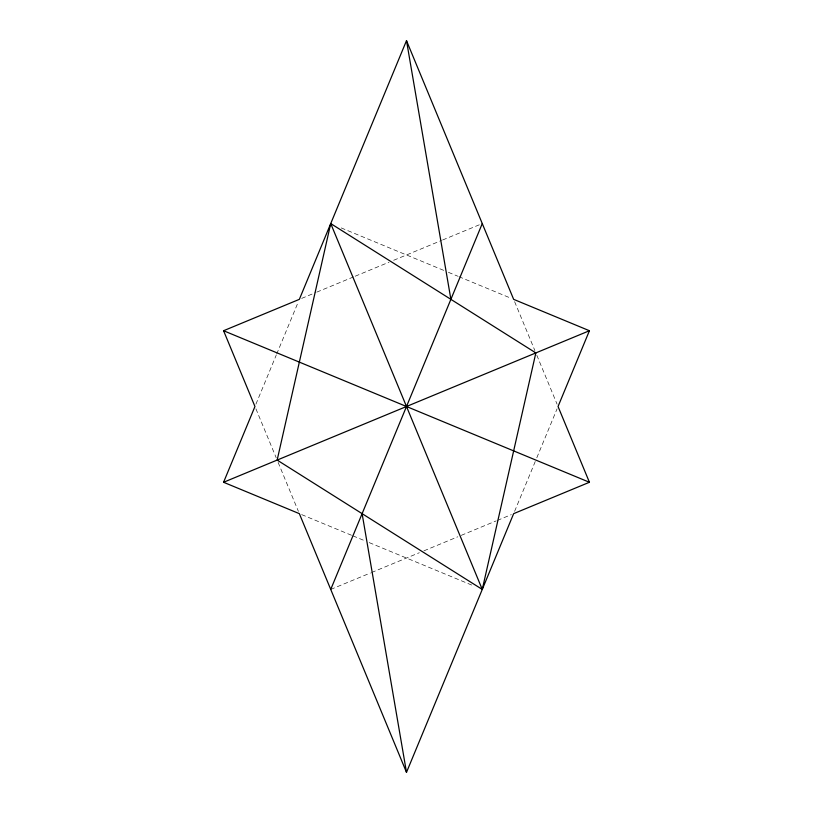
<?xml version="1.0" encoding="UTF-8"?>
<svg xmlns="http://www.w3.org/2000/svg" width="813" height="813" viewBox="0 0 813 813"><rect width="100%" height="100%" fill="white"/><g stroke="black" fill="none" stroke-linecap="round" stroke-linejoin="round"><path stroke-width="0.61" stroke-dasharray="4.07 3.05" d="M255.922 404.173L276.186 355.251M276.674 354.092L298.381 301.674M514.619 511.326L535.848 460.077M536.814 457.749L557.078 408.827M301.674 298.381L315.647 292.589M316.816 292.111L354.092 276.674M355.251 276.186L389.031 262.193M393.685 260.272L441.469 240.475M442.638 239.987L479.934 224.54M330.728 589.425L370.362 573.013M371.531 572.525L419.315 552.728M423.969 550.808L457.749 536.814M461.245 535.361L496.184 520.889M497.353 520.411L511.326 514.619M341.226 227.925L443.776 270.394M448.43 272.325L457.749 276.186M458.908 276.674L511.326 298.381M301.674 514.619L351.755 535.361M352.923 535.848L364.57 540.675M369.224 542.606L471.774 585.075M514.619 301.674L534.883 350.596M536.814 355.251L557.078 404.173M255.922 408.827L276.186 457.749M278.117 462.404L298.381 511.326"/><path stroke-width="1.22" d="M330.728 223.575L277.152 460.077L482.272 589.425L535.848 352.923L330.728 223.575L482.272 589.425M223.575 482.272L254.957 406.5L223.575 330.728L299.347 299.347L406.5 40.65L513.653 299.347L589.425 330.728L558.043 406.5L589.425 482.272L513.653 513.653L406.5 772.35L299.347 513.653L223.575 482.272L589.425 330.728M330.728 589.425L482.272 223.575M223.575 330.728L589.425 482.272M406.5 40.65L450.89 299.347M362.11 513.653L406.5 772.35"/></g></svg>
